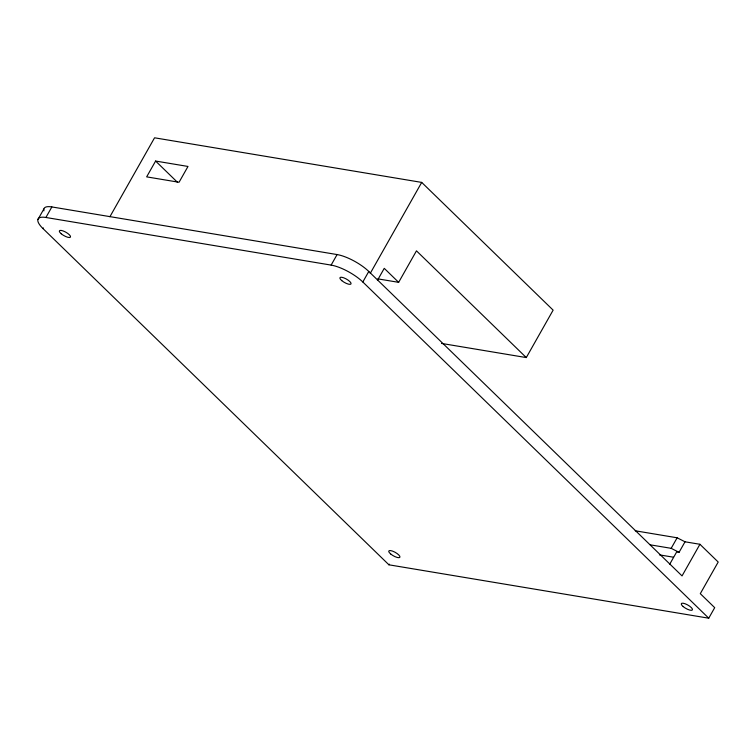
<?xml version="1.0" encoding="UTF-8"?>
<svg xmlns="http://www.w3.org/2000/svg" width="756" height="756" viewBox="0 0 756 756"><rect width="100%" height="100%" fill="white"/><g stroke="black" fill="none" stroke-linecap="round" stroke-linejoin="round"><path stroke-width="1.13" d="M37.895 219.542L43.857 208.996M45.908 217.482L51.871 206.936L337.091 254.564A25.477 7.872 29.5 0 1 368.786 271.451L682.044 575.911L699.933 544.282L718.2 562.029L700.302 593.658L714.703 607.663L708.741 618.2L388.924 564.808L43.007 228.595A25.477 7.872 29.5 0 1 45.908 217.482L331.128 265.101A25.477 7.872 29.5 0 1 362.823 281.988L708.741 618.2M43.007 228.595L43.385 227.934M109.903 216.736L154.564 137.8L421.706 182.404L553.127 310.14L526.289 357.579L441.504 343.422M155.604 161.047L146.655 176.866L179.049 182.272L187.989 166.452L155.604 161.047L177.499 182.328M331.128 265.101L337.091 254.564M362.823 281.988L368.786 271.451M370.232 273.389L421.706 182.404M377.433 280.391L384.246 268.342L398.648 282.338L416.471 250.841L526.289 357.579M388.924 564.808L389.302 564.146M650.217 544.83L671.177 548.327L677.14 537.79L685.021 541.797L699.933 544.282M669.759 564.165L676.677 551.937L679.058 552.334L685.021 541.797M377.745 278.851L398.648 282.338M635.229 530.788L677.14 537.79M659.412 554.857L673.388 557.191M671.177 548.327L679.058 552.334M43.914 210.858A25.477 7.872 29.5 0 1 51.871 206.936M61.245 233.793A6.369 1.966 29.5 0 0 70.469 237.119A6.369 1.966 29.5 0 0 63.126 230.939A6.369 1.966 29.5 0 0 61.245 233.793M390.654 553.959A6.369 1.966 29.5 0 0 399.877 557.285A6.369 1.966 29.5 0 0 392.534 551.105A6.369 1.966 29.5 0 0 390.654 553.959M341.778 280.627A6.369 1.966 29.5 0 0 351.001 283.963A6.369 1.966 29.5 0 0 343.659 277.783A6.369 1.966 29.5 0 0 341.778 280.627M683.188 606.595A6.369 1.966 29.5 0 0 692.411 609.922A6.369 1.966 29.5 0 0 685.068 603.742A6.369 1.966 29.5 0 0 683.188 606.595"/></g></svg>
